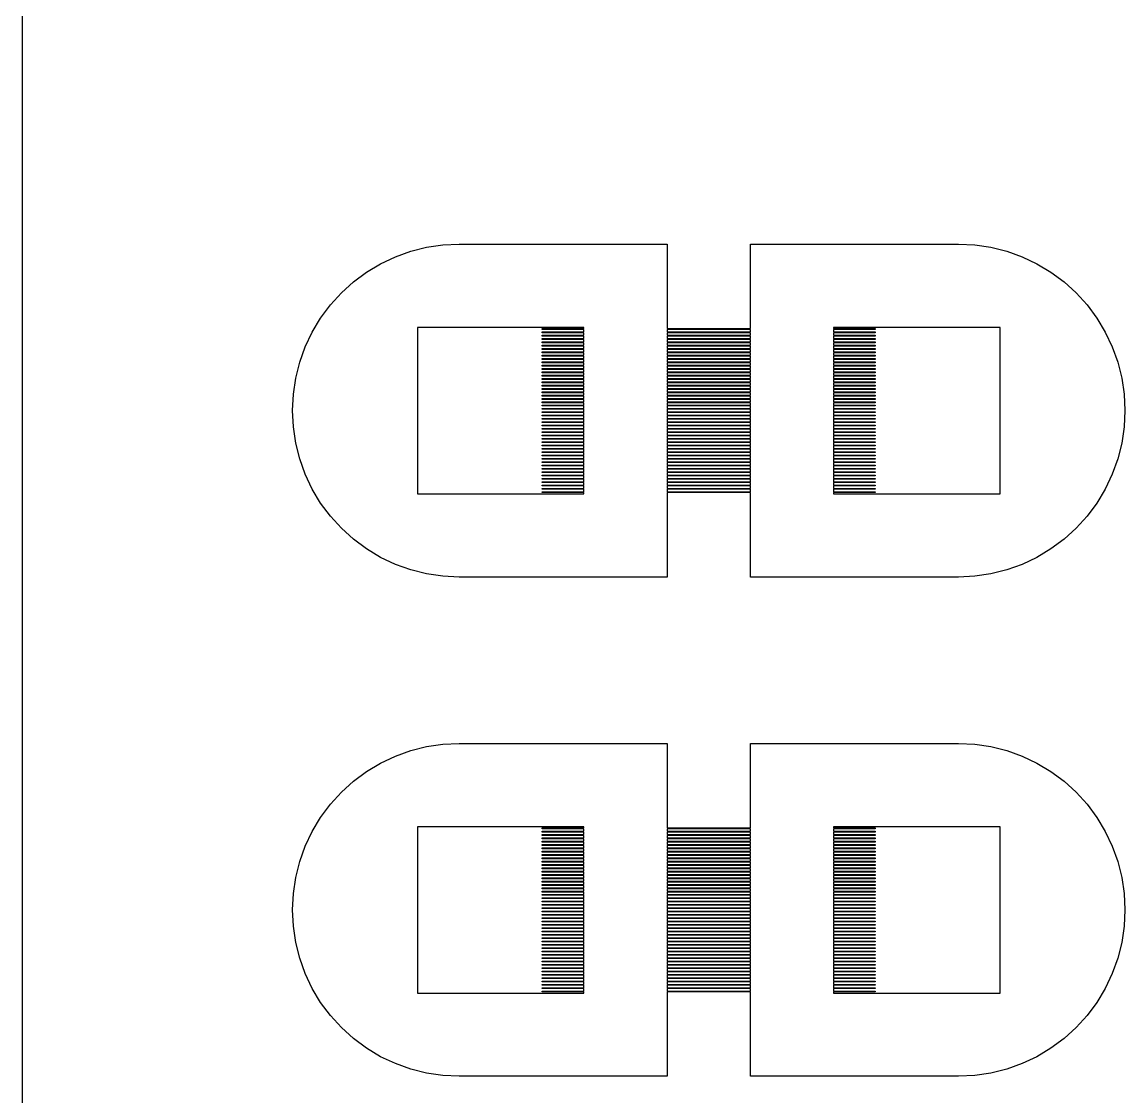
# Model space of a CAD drawing. Extents: x -16 to 83, y -18 to 83.
# Drawn here: x -2.25 to 11, y 18.25 to 31.17 of the extents above; entities that cross this region are included whole.
import ezdxf

# ---------------------------------------------------------------- set-up
doc = ezdxf.new("R2010")
doc.units = 0

msp = doc.modelspace()

# ---------------------------------------------------------------- linework, layer by layer
for p, q in [((-2.25, 66.75), (-2.25, -2.25)), ((2.60983, 28.4616), (2.80397, 28.4904)), ((2.80397, 28.4904), (3, 28.5)), ((3, 28.5), (5.5, 28.5)), ((5.5, 28.5), (5.5, 27.485)), ((6.5, 27.485), (6.5, 28.5)), ((6.5, 28.5), (9, 28.5)), ((9, 28.5), (9.19603, 28.4904)), ((9.19603, 28.4904), (9.39017, 28.4616)), ((2.23463, 28.3477), (2.41943, 28.4139)), ((2.41943, 28.4139), (2.60983, 28.4616)), ((9.39017, 28.4616), (9.58057, 28.4139)), ((9.58057, 28.4139), (9.76537, 28.3477)), ((1.88887, 28.1629), (2.05722, 28.2638)), ((2.05722, 28.2638), (2.23463, 28.3477)), ((9.76537, 28.3477), (9.94278, 28.2638)), ((9.94278, 28.2638), (10.1111, 28.1629)), ((1.73122, 28.046), (1.88887, 28.1629)), ((10.1111, 28.1629), (10.2688, 28.046)), ((1.5858, 27.9142), (1.73122, 28.046)), ((10.2688, 28.046), (10.4142, 27.9142)), ((1.45398, 27.7688), (1.5858, 27.9142)), ((10.4142, 27.9142), (10.546, 27.7688)), ((1.33707, 27.6111), (1.45398, 27.7688)), ((10.546, 27.7688), (10.6629, 27.6111)), ((1.23616, 27.4428), (1.33707, 27.6111)), ((10.6629, 27.6111), (10.7638, 27.4428)), ((1.15225, 27.2654), (1.23616, 27.4428)), ((4.5, 27.5), (2.5, 27.5)), ((2.5, 27.5), (2.5, 25.5)), ((4, 27.475), (4, 27.485)), ((4, 27.485), (4.5, 27.485)), ((4.5, 27.475), (4, 27.475)), ((4, 27.435), (4, 27.445)), ((4, 27.445), (4.5, 27.445)), ((4.5, 27.435), (4, 27.435)), ((4.5, 27.485), (4.5, 27.5)), ((4.5, 27.445), (4.5, 27.475)), ((4.5, 27.405), (4.5, 27.435)), ((5.5, 27.485), (6.5, 27.485)), ((6.5, 27.475), (5.5, 27.475)), ((5.5, 27.475), (5.5, 27.445)), ((5.5, 27.445), (6.5, 27.445)), ((6.5, 27.435), (5.5, 27.435)), ((5.5, 27.435), (5.5, 27.405)), ((6.5, 27.445), (6.5, 27.475)), ((6.5, 27.405), (6.5, 27.435)), ((9.5, 27.5), (7.5, 27.5)), ((7.5, 27.5), (7.5, 27.485)), ((7.5, 27.485), (8, 27.485)), ((8, 27.475), (7.5, 27.475)), ((7.5, 27.475), (7.5, 27.445)), ((7.5, 27.445), (8, 27.445)), ((8, 27.435), (7.5, 27.435)), ((7.5, 27.435), (7.5, 27.405)), ((8, 27.485), (8, 27.475)), ((8, 27.445), (8, 27.435)), ((9.5, 25.5), (9.5, 27.5)), ((10.7638, 27.4428), (10.8477, 27.2654)), ((4, 27.395), (4, 27.405)), ((4, 27.405), (4.5, 27.405)), ((4.5, 27.395), (4, 27.395)), ((4, 27.355), (4, 27.365)), ((4, 27.365), (4.5, 27.365)), ((4.5, 27.355), (4, 27.355)), ((4, 27.315), (4, 27.325)), ((4, 27.325), (4.5, 27.325)), ((4.5, 27.315), (4, 27.315)), ((4.5, 27.365), (4.5, 27.395)), ((4.5, 27.325), (4.5, 27.355)), ((4.5, 27.285), (4.5, 27.315)), ((5.5, 27.405), (6.5, 27.405)), ((6.5, 27.395), (5.5, 27.395)), ((5.5, 27.395), (5.5, 27.365)), ((5.5, 27.365), (6.5, 27.365)), ((6.5, 27.355), (5.5, 27.355)), ((5.5, 27.355), (5.5, 27.325)), ((5.5, 27.325), (6.5, 27.325)), ((6.5, 27.315), (5.5, 27.315)), ((5.5, 27.315), (5.5, 27.285)), ((6.5, 27.365), (6.5, 27.395)), ((6.5, 27.325), (6.5, 27.355)), ((6.5, 27.285), (6.5, 27.315)), ((7.5, 27.405), (8, 27.405)), ((8, 27.395), (7.5, 27.395)), ((7.5, 27.395), (7.5, 27.365)), ((7.5, 27.365), (8, 27.365)), ((8, 27.355), (7.5, 27.355)), ((7.5, 27.355), (7.5, 27.325)), ((7.5, 27.325), (8, 27.325)), ((8, 27.315), (7.5, 27.315)), ((7.5, 27.315), (7.5, 27.285)), ((8, 27.405), (8, 27.395)), ((8, 27.365), (8, 27.355)), ((8, 27.325), (8, 27.315)), ((1.08612, 27.0806), (1.15225, 27.2654)), ((4, 27.275), (4, 27.285)), ((4, 27.285), (4.5, 27.285)), ((4.5, 27.275), (4, 27.275)), ((4, 27.235), (4, 27.245)), ((4, 27.245), (4.5, 27.245)), ((4.5, 27.235), (4, 27.235)), ((4, 27.195), (4, 27.205)), ((4, 27.205), (4.5, 27.205)), ((4.5, 27.195), (4, 27.195)), ((4, 27.155), (4, 27.165)), ((4, 27.165), (4.5, 27.165)), ((4.5, 27.245), (4.5, 27.275)), ((4.5, 27.205), (4.5, 27.235)), ((4.5, 27.165), (4.5, 27.195)), ((5.5, 27.285), (6.5, 27.285)), ((6.5, 27.275), (5.5, 27.275)), ((5.5, 27.275), (5.5, 27.245)), ((5.5, 27.245), (6.5, 27.245)), ((6.5, 27.235), (5.5, 27.235)), ((5.5, 27.235), (5.5, 27.205)), ((5.5, 27.205), (6.5, 27.205)), ((6.5, 27.195), (5.5, 27.195)), ((5.5, 27.195), (5.5, 27.165)), ((5.5, 27.165), (6.5, 27.165)), ((6.5, 27.245), (6.5, 27.275)), ((6.5, 27.205), (6.5, 27.235)), ((6.5, 27.165), (6.5, 27.195)), ((7.5, 27.285), (8, 27.285)), ((8, 27.275), (7.5, 27.275)), ((7.5, 27.275), (7.5, 27.245)), ((7.5, 27.245), (8, 27.245)), ((8, 27.235), (7.5, 27.235)), ((7.5, 27.235), (7.5, 27.205)), ((7.5, 27.205), (8, 27.205)), ((8, 27.195), (7.5, 27.195)), ((7.5, 27.195), (7.5, 27.165)), ((7.5, 27.165), (8, 27.165)), ((8, 27.285), (8, 27.275)), ((8, 27.245), (8, 27.235)), ((8, 27.205), (8, 27.195)), ((8, 27.165), (8, 27.155)), ((10.8477, 27.2654), (10.9139, 27.0806)), ((1.03844, 26.8902), (1.08612, 27.0806)), ((4.5, 27.155), (4, 27.155)), ((4, 27.115), (4, 27.125)), ((4, 27.125), (4.5, 27.125)), ((4.5, 27.115), (4, 27.115)), ((4, 27.075), (4, 27.085)), ((4, 27.085), (4.5, 27.085)), ((4.5, 27.075), (4, 27.075)), ((4, 27.035), (4, 27.045)), ((4, 27.045), (4.5, 27.045)), ((4.5, 27.035), (4, 27.035)), ((4.5, 27.125), (4.5, 27.155)), ((4.5, 27.085), (4.5, 27.115)), ((4.5, 27.045), (4.5, 27.075)), ((4.5, 27.005), (4.5, 27.035)), ((6.5, 27.155), (5.5, 27.155)), ((5.5, 27.155), (5.5, 27.125)), ((5.5, 27.125), (6.5, 27.125)), ((6.5, 27.115), (5.5, 27.115)), ((5.5, 27.115), (5.5, 27.085)), ((5.5, 27.085), (6.5, 27.085)), ((6.5, 27.075), (5.5, 27.075)), ((5.5, 27.075), (5.5, 27.045)), ((5.5, 27.045), (6.5, 27.045)), ((6.5, 27.035), (5.5, 27.035)), ((5.5, 27.035), (5.5, 27.005)), ((6.5, 27.125), (6.5, 27.155)), ((6.5, 27.085), (6.5, 27.115)), ((6.5, 27.045), (6.5, 27.075)), ((6.5, 27.005), (6.5, 27.035)), ((8, 27.155), (7.5, 27.155)), ((7.5, 27.155), (7.5, 27.125)), ((7.5, 27.125), (8, 27.125)), ((8, 27.115), (7.5, 27.115)), ((7.5, 27.115), (7.5, 27.085)), ((7.5, 27.085), (8, 27.085)), ((8, 27.075), (7.5, 27.075)), ((7.5, 27.075), (7.5, 27.045)), ((7.5, 27.045), (8, 27.045)), ((8, 27.035), (7.5, 27.035)), ((7.5, 27.035), (7.5, 27.005)), ((8, 27.125), (8, 27.115)), ((8, 27.085), (8, 27.075)), ((8, 27.045), (8, 27.035)), ((10.9139, 27.0806), (10.9616, 26.8902)), ((4, 26.995), (4, 27.005)), ((4, 27.005), (4.5, 27.005)), ((4.5, 26.995), (4, 26.995)), ((4, 26.955), (4, 26.965)), ((4, 26.965), (4.5, 26.965)), ((4.5, 26.955), (4, 26.955)), ((4, 26.915), (4, 26.925)), ((4, 26.925), (4.5, 26.925)), ((4.5, 26.915), (4, 26.915)), ((4.5, 26.965), (4.5, 26.995)), ((4.5, 26.925), (4.5, 26.955)), ((4.5, 26.885), (4.5, 26.915)), ((5.5, 27.005), (6.5, 27.005)), ((6.5, 26.995), (5.5, 26.995)), ((5.5, 26.995), (5.5, 26.965)), ((5.5, 26.965), (6.5, 26.965)), ((6.5, 26.955), (5.5, 26.955)), ((5.5, 26.955), (5.5, 26.925)), ((5.5, 26.925), (6.5, 26.925)), ((6.5, 26.915), (5.5, 26.915)), ((5.5, 26.915), (5.5, 26.885)), ((6.5, 26.965), (6.5, 26.995)), ((6.5, 26.925), (6.5, 26.955)), ((6.5, 26.885), (6.5, 26.915)), ((7.5, 27.005), (8, 27.005)), ((8, 26.995), (7.5, 26.995)), ((7.5, 26.995), (7.5, 26.965)), ((7.5, 26.965), (8, 26.965)), ((8, 26.955), (7.5, 26.955)), ((7.5, 26.955), (7.5, 26.925)), ((7.5, 26.925), (8, 26.925)), ((8, 26.915), (7.5, 26.915)), ((7.5, 26.915), (7.5, 26.885)), ((8, 27.005), (8, 26.995)), ((8, 26.965), (8, 26.955)), ((8, 26.925), (8, 26.915)), ((1.00964, 26.696), (1.03844, 26.8902)), ((4, 26.875), (4, 26.885)), ((4, 26.885), (4.5, 26.885)), ((4.5, 26.875), (4, 26.875)), ((4, 26.835), (4, 26.845)), ((4, 26.845), (4.5, 26.845)), ((4.5, 26.835), (4, 26.835)), ((4, 26.795), (4, 26.805)), ((4, 26.805), (4.5, 26.805)), ((4.5, 26.795), (4, 26.795)), ((4, 26.755), (4, 26.765)), ((4, 26.765), (4.5, 26.765)), ((4.5, 26.845), (4.5, 26.875)), ((4.5, 26.805), (4.5, 26.835)), ((4.5, 26.765), (4.5, 26.795)), ((5.5, 26.885), (6.5, 26.885)), ((6.5, 26.875), (5.5, 26.875)), ((5.5, 26.875), (5.5, 26.845)), ((5.5, 26.845), (6.5, 26.845)), ((6.5, 26.835), (5.5, 26.835)), ((5.5, 26.835), (5.5, 26.805)), ((5.5, 26.805), (6.5, 26.805)), ((6.5, 26.795), (5.5, 26.795)), ((5.5, 26.795), (5.5, 26.765)), ((5.5, 26.765), (6.5, 26.765)), ((6.5, 26.845), (6.5, 26.875)), ((6.5, 26.805), (6.5, 26.835)), ((6.5, 26.765), (6.5, 26.795)), ((7.5, 26.885), (8, 26.885)), ((8, 26.875), (7.5, 26.875)), ((7.5, 26.875), (7.5, 26.845)), ((7.5, 26.845), (8, 26.845)), ((8, 26.835), (7.5, 26.835)), ((7.5, 26.835), (7.5, 26.805)), ((7.5, 26.805), (8, 26.805)), ((8, 26.795), (7.5, 26.795)), ((7.5, 26.795), (7.5, 26.765)), ((7.5, 26.765), (8, 26.765)), ((8, 26.885), (8, 26.875)), ((8, 26.845), (8, 26.835)), ((8, 26.805), (8, 26.795)), ((8, 26.765), (8, 26.755)), ((10.9616, 26.8902), (10.9904, 26.696)), ((1, 26.5), (1.00964, 26.696)), ((4.5, 26.755), (4, 26.755)), ((4, 26.715), (4, 26.725)), ((4, 26.725), (4.5, 26.725)), ((4.5, 26.715), (4, 26.715)), ((4, 26.675), (4, 26.685)), ((4, 26.685), (4.5, 26.685)), ((4.5, 26.675), (4, 26.675)), ((4, 26.635), (4, 26.645)), ((4, 26.645), (4.5, 26.645)), ((4.5, 26.635), (4, 26.635)), ((4.5, 26.725), (4.5, 26.755)), ((4.5, 26.685), (4.5, 26.715)), ((4.5, 26.645), (4.5, 26.675)), ((4.5, 26.605), (4.5, 26.635)), ((6.5, 26.755), (5.5, 26.755)), ((5.5, 26.755), (5.5, 26.725)), ((5.5, 26.725), (6.5, 26.725)), ((6.5, 26.715), (5.5, 26.715)), ((5.5, 26.715), (5.5, 26.685)), ((5.5, 26.685), (6.5, 26.685)), ((6.5, 26.675), (5.5, 26.675)), ((5.5, 26.675), (5.5, 26.645)), ((5.5, 26.645), (6.5, 26.645)), ((6.5, 26.635), (5.5, 26.635)), ((5.5, 26.635), (5.5, 26.605)), ((6.5, 26.725), (6.5, 26.755)), ((6.5, 26.685), (6.5, 26.715)), ((6.5, 26.645), (6.5, 26.675)), ((6.5, 26.605), (6.5, 26.635)), ((8, 26.755), (7.5, 26.755)), ((7.5, 26.755), (7.5, 26.725)), ((7.5, 26.725), (8, 26.725)), ((8, 26.715), (7.5, 26.715)), ((7.5, 26.715), (7.5, 26.685)), ((7.5, 26.685), (8, 26.685)), ((8, 26.675), (7.5, 26.675)), ((7.5, 26.675), (7.5, 26.645)), ((7.5, 26.645), (8, 26.645)), ((8, 26.635), (7.5, 26.635)), ((7.5, 26.635), (7.5, 26.605)), ((8, 26.725), (8, 26.715)), ((8, 26.685), (8, 26.675)), ((8, 26.645), (8, 26.635)), ((10.9904, 26.696), (11, 26.5)), ((1.00964, 26.304), (1, 26.5)), ((4, 26.595), (4, 26.605)), ((4, 26.605), (4.5, 26.605)), ((4.5, 26.595), (4, 26.595)), ((4, 26.555), (4, 26.565)), ((4, 26.565), (4.5, 26.565)), ((4.5, 26.555), (4, 26.555)), ((4, 26.515), (4, 26.525)), ((4, 26.525), (4.5, 26.525)), ((4.5, 26.515), (4, 26.515)), ((4.5, 26.565), (4.5, 26.595)), ((4.5, 26.525), (4.5, 26.555)), ((4.5, 26.485), (4.5, 26.515)), ((5.5, 26.605), (6.5, 26.605)), ((6.5, 26.595), (5.5, 26.595)), ((5.5, 26.595), (5.5, 26.565)), ((5.5, 26.565), (6.5, 26.565)), ((6.5, 26.555), (5.5, 26.555)), ((5.5, 26.555), (5.5, 26.525)), ((5.5, 26.525), (6.5, 26.525)), ((6.5, 26.515), (5.5, 26.515)), ((5.5, 26.515), (5.5, 26.485)), ((6.5, 26.565), (6.5, 26.595)), ((6.5, 26.525), (6.5, 26.555)), ((6.5, 26.485), (6.5, 26.515)), ((7.5, 26.605), (8, 26.605)), ((8, 26.595), (7.5, 26.595)), ((7.5, 26.595), (7.5, 26.565)), ((7.5, 26.565), (8, 26.565)), ((8, 26.555), (7.5, 26.555)), ((7.5, 26.555), (7.5, 26.525)), ((7.5, 26.525), (8, 26.525)), ((8, 26.515), (7.5, 26.515)), ((7.5, 26.515), (7.5, 26.485)), ((8, 26.605), (8, 26.595)), ((8, 26.565), (8, 26.555)), ((8, 26.525), (8, 26.515)), ((11, 26.5), (10.9904, 26.304)), ((4, 26.475), (4, 26.485)), ((4, 26.485), (4.5, 26.485)), ((4.5, 26.475), (4, 26.475)), ((4, 26.435), (4, 26.445)), ((4, 26.445), (4.5, 26.445)), ((4.5, 26.435), (4, 26.435)), ((4, 26.395), (4, 26.405)), ((4, 26.405), (4.5, 26.405)), ((4.5, 26.395), (4, 26.395)), ((4.5, 26.445), (4.5, 26.475)), ((4.5, 26.405), (4.5, 26.435)), ((4.5, 26.365), (4.5, 26.395)), ((5.5, 26.485), (6.5, 26.485)), ((6.5, 26.475), (5.5, 26.475)), ((5.5, 26.475), (5.5, 26.445)), ((5.5, 26.445), (6.5, 26.445)), ((6.5, 26.435), (5.5, 26.435)), ((5.5, 26.435), (5.5, 26.405)), ((5.5, 26.405), (6.5, 26.405)), ((6.5, 26.395), (5.5, 26.395)), ((5.5, 26.395), (5.5, 26.365)), ((6.5, 26.445), (6.5, 26.475)), ((6.5, 26.405), (6.5, 26.435)), ((6.5, 26.365), (6.5, 26.395)), ((7.5, 26.485), (8, 26.485)), ((8, 26.475), (7.5, 26.475)), ((7.5, 26.475), (7.5, 26.445)), ((7.5, 26.445), (8, 26.445)), ((8, 26.435), (7.5, 26.435)), ((7.5, 26.435), (7.5, 26.405)), ((7.5, 26.405), (8, 26.405)), ((8, 26.395), (7.5, 26.395)), ((7.5, 26.395), (7.5, 26.365)), ((8, 26.485), (8, 26.475)), ((8, 26.445), (8, 26.435)), ((8, 26.405), (8, 26.395)), ((1.03844, 26.1098), (1.00964, 26.304)), ((4, 26.355), (4, 26.365)), ((4, 26.365), (4.5, 26.365)), ((4.5, 26.355), (4, 26.355)), ((4, 26.315), (4, 26.325)), ((4, 26.325), (4.5, 26.325)), ((4.5, 26.315), (4, 26.315)), ((4, 26.275), (4, 26.285)), ((4, 26.285), (4.5, 26.285)), ((4.5, 26.275), (4, 26.275)), ((4, 26.235), (4, 26.245)), ((4, 26.245), (4.5, 26.245)), ((4.5, 26.325), (4.5, 26.355)), ((4.5, 26.285), (4.5, 26.315)), ((4.5, 26.245), (4.5, 26.275)), ((5.5, 26.365), (6.5, 26.365)), ((6.5, 26.355), (5.5, 26.355)), ((5.5, 26.355), (5.5, 26.325)), ((5.5, 26.325), (6.5, 26.325)), ((6.5, 26.315), (5.5, 26.315)), ((5.5, 26.315), (5.5, 26.285)), ((5.5, 26.285), (6.5, 26.285)), ((6.5, 26.275), (5.5, 26.275)), ((5.5, 26.275), (5.5, 26.245)), ((5.5, 26.245), (6.5, 26.245)), ((6.5, 26.325), (6.5, 26.355)), ((6.5, 26.285), (6.5, 26.315)), ((6.5, 26.245), (6.5, 26.275)), ((7.5, 26.365), (8, 26.365)), ((8, 26.355), (7.5, 26.355)), ((7.5, 26.355), (7.5, 26.325)), ((7.5, 26.325), (8, 26.325)), ((8, 26.315), (7.5, 26.315)), ((7.5, 26.315), (7.5, 26.285)), ((7.5, 26.285), (8, 26.285)), ((8, 26.275), (7.5, 26.275)), ((7.5, 26.275), (7.5, 26.245)), ((7.5, 26.245), (8, 26.245)), ((8, 26.365), (8, 26.355)), ((8, 26.325), (8, 26.315)), ((8, 26.285), (8, 26.275)), ((8, 26.245), (8, 26.235)), ((10.9904, 26.304), (10.9616, 26.1098)), ((1.08612, 25.9194), (1.03844, 26.1098)), ((4.5, 26.235), (4, 26.235)), ((4, 26.195), (4, 26.205)), ((4, 26.205), (4.5, 26.205)), ((4.5, 26.195), (4, 26.195)), ((4, 26.155), (4, 26.165)), ((4, 26.165), (4.5, 26.165)), ((4.5, 26.155), (4, 26.155)), ((4, 26.115), (4, 26.125)), ((4, 26.125), (4.5, 26.125)), ((4.5, 26.115), (4, 26.115)), ((4.5, 26.205), (4.5, 26.235)), ((4.5, 26.165), (4.5, 26.195)), ((4.5, 26.125), (4.5, 26.155)), ((4.5, 26.085), (4.5, 26.115)), ((6.5, 26.235), (5.5, 26.235)), ((5.5, 26.235), (5.5, 26.205)), ((5.5, 26.205), (6.5, 26.205)), ((6.5, 26.195), (5.5, 26.195)), ((5.5, 26.195), (5.5, 26.165)), ((5.5, 26.165), (6.5, 26.165)), ((6.5, 26.155), (5.5, 26.155)), ((5.5, 26.155), (5.5, 26.125)), ((5.5, 26.125), (6.5, 26.125)), ((6.5, 26.115), (5.5, 26.115)), ((5.5, 26.115), (5.5, 26.085)), ((6.5, 26.205), (6.5, 26.235)), ((6.5, 26.165), (6.5, 26.195)), ((6.5, 26.125), (6.5, 26.155)), ((6.5, 26.085), (6.5, 26.115)), ((8, 26.235), (7.5, 26.235)), ((7.5, 26.235), (7.5, 26.205)), ((7.5, 26.205), (8, 26.205)), ((8, 26.195), (7.5, 26.195)), ((7.5, 26.195), (7.5, 26.165)), ((7.5, 26.165), (8, 26.165)), ((8, 26.155), (7.5, 26.155)), ((7.5, 26.155), (7.5, 26.125)), ((7.5, 26.125), (8, 26.125)), ((8, 26.115), (7.5, 26.115)), ((7.5, 26.115), (7.5, 26.085)), ((8, 26.205), (8, 26.195)), ((8, 26.165), (8, 26.155)), ((8, 26.125), (8, 26.115)), ((10.9616, 26.1098), (10.9139, 25.9194)), ((4, 26.075), (4, 26.085)), ((4, 26.085), (4.5, 26.085)), ((4.5, 26.075), (4, 26.075)), ((4, 26.035), (4, 26.045)), ((4, 26.045), (4.5, 26.045)), ((4.5, 26.035), (4, 26.035)), ((4, 25.995), (4, 26.005)), ((4, 26.005), (4.5, 26.005)), ((4.5, 25.995), (4, 25.995)), ((4.5, 26.045), (4.5, 26.075)), ((4.5, 26.005), (4.5, 26.035)), ((4.5, 25.965), (4.5, 25.995)), ((5.5, 26.085), (6.5, 26.085)), ((6.5, 26.075), (5.5, 26.075)), ((5.5, 26.075), (5.5, 26.045)), ((5.5, 26.045), (6.5, 26.045)), ((6.5, 26.035), (5.5, 26.035)), ((5.5, 26.035), (5.5, 26.005)), ((5.5, 26.005), (6.5, 26.005)), ((6.5, 25.995), (5.5, 25.995)), ((5.5, 25.995), (5.5, 25.965)), ((6.5, 26.045), (6.5, 26.075)), ((6.5, 26.005), (6.5, 26.035)), ((6.5, 25.965), (6.5, 25.995)), ((7.5, 26.085), (8, 26.085)), ((8, 26.075), (7.5, 26.075)), ((7.5, 26.075), (7.5, 26.045)), ((7.5, 26.045), (8, 26.045)), ((8, 26.035), (7.5, 26.035)), ((7.5, 26.035), (7.5, 26.005)), ((7.5, 26.005), (8, 26.005)), ((8, 25.995), (7.5, 25.995)), ((7.5, 25.995), (7.5, 25.965)), ((8, 26.085), (8, 26.075)), ((8, 26.045), (8, 26.035)), ((8, 26.005), (8, 25.995)), ((1.15225, 25.7346), (1.08612, 25.9194)), ((4, 25.955), (4, 25.965)), ((4, 25.965), (4.5, 25.965)), ((4.5, 25.955), (4, 25.955)), ((4, 25.915), (4, 25.925)), ((4, 25.925), (4.5, 25.925)), ((4.5, 25.915), (4, 25.915)), ((4, 25.875), (4, 25.885)), ((4, 25.885), (4.5, 25.885)), ((4.5, 25.875), (4, 25.875)), ((4, 25.835), (4, 25.845)), ((4, 25.845), (4.5, 25.845)), ((4.5, 25.925), (4.5, 25.955)), ((4.5, 25.885), (4.5, 25.915)), ((4.5, 25.845), (4.5, 25.875)), ((5.5, 25.965), (6.5, 25.965)), ((6.5, 25.955), (5.5, 25.955)), ((5.5, 25.955), (5.5, 25.925)), ((5.5, 25.925), (6.5, 25.925)), ((6.5, 25.915), (5.5, 25.915)), ((5.5, 25.915), (5.5, 25.885)), ((5.5, 25.885), (6.5, 25.885)), ((6.5, 25.875), (5.5, 25.875)), ((5.5, 25.875), (5.5, 25.845)), ((5.5, 25.845), (6.5, 25.845)), ((6.5, 25.925), (6.5, 25.955)), ((6.5, 25.885), (6.5, 25.915)), ((6.5, 25.845), (6.5, 25.875)), ((7.5, 25.965), (8, 25.965)), ((8, 25.955), (7.5, 25.955)), ((7.5, 25.955), (7.5, 25.925)), ((7.5, 25.925), (8, 25.925)), ((8, 25.915), (7.5, 25.915)), ((7.5, 25.915), (7.5, 25.885)), ((7.5, 25.885), (8, 25.885)), ((8, 25.875), (7.5, 25.875)), ((7.5, 25.875), (7.5, 25.845)), ((7.5, 25.845), (8, 25.845)), ((8, 25.965), (8, 25.955)), ((8, 25.925), (8, 25.915)), ((8, 25.885), (8, 25.875)), ((8, 25.845), (8, 25.835)), ((10.9139, 25.9194), (10.8477, 25.7346)), ((1.23616, 25.5572), (1.15225, 25.7346)), ((4.5, 25.835), (4, 25.835)), ((4, 25.795), (4, 25.805)), ((4, 25.805), (4.5, 25.805)), ((4.5, 25.795), (4, 25.795)), ((4, 25.755), (4, 25.765)), ((4, 25.765), (4.5, 25.765)), ((4.5, 25.755), (4, 25.755)), ((4, 25.715), (4, 25.725)), ((4, 25.725), (4.5, 25.725)), ((4.5, 25.715), (4, 25.715)), ((4.5, 25.805), (4.5, 25.835)), ((4.5, 25.765), (4.5, 25.795)), ((4.5, 25.725), (4.5, 25.755)), ((4.5, 25.685), (4.5, 25.715)), ((6.5, 25.835), (5.5, 25.835)), ((5.5, 25.835), (5.5, 25.805)), ((5.5, 25.805), (6.5, 25.805)), ((6.5, 25.795), (5.5, 25.795)), ((5.5, 25.795), (5.5, 25.765)), ((5.5, 25.765), (6.5, 25.765)), ((6.5, 25.755), (5.5, 25.755)), ((5.5, 25.755), (5.5, 25.725)), ((5.5, 25.725), (6.5, 25.725)), ((6.5, 25.715), (5.5, 25.715)), ((5.5, 25.715), (5.5, 25.685)), ((6.5, 25.805), (6.5, 25.835)), ((6.5, 25.765), (6.5, 25.795)), ((6.5, 25.725), (6.5, 25.755)), ((6.5, 25.685), (6.5, 25.715)), ((8, 25.835), (7.5, 25.835)), ((7.5, 25.835), (7.5, 25.805)), ((7.5, 25.805), (8, 25.805)), ((8, 25.795), (7.5, 25.795)), ((7.5, 25.795), (7.5, 25.765)), ((7.5, 25.765), (8, 25.765)), ((8, 25.755), (7.5, 25.755)), ((7.5, 25.755), (7.5, 25.725)), ((7.5, 25.725), (8, 25.725)), ((8, 25.715), (7.5, 25.715)), ((7.5, 25.715), (7.5, 25.685)), ((8, 25.805), (8, 25.795)), ((8, 25.765), (8, 25.755)), ((8, 25.725), (8, 25.715)), ((10.8477, 25.7346), (10.7638, 25.5572)), ((4, 25.675), (4, 25.685)), ((4, 25.685), (4.5, 25.685)), ((4.5, 25.675), (4, 25.675)), ((4, 25.635), (4, 25.645)), ((4, 25.645), (4.5, 25.645)), ((4.5, 25.635), (4, 25.635)), ((4, 25.595), (4, 25.605)), ((4, 25.605), (4.5, 25.605)), ((4.5, 25.595), (4, 25.595)), ((4.5, 25.645), (4.5, 25.675)), ((4.5, 25.605), (4.5, 25.635)), ((4.5, 25.565), (4.5, 25.595)), ((5.5, 25.685), (6.5, 25.685)), ((6.5, 25.675), (5.5, 25.675)), ((5.5, 25.675), (5.5, 25.645)), ((5.5, 25.645), (6.5, 25.645)), ((6.5, 25.635), (5.5, 25.635)), ((5.5, 25.635), (5.5, 25.605)), ((5.5, 25.605), (6.5, 25.605)), ((6.5, 25.595), (5.5, 25.595)), ((5.5, 25.595), (5.5, 25.565)), ((6.5, 25.645), (6.5, 25.675)), ((6.5, 25.605), (6.5, 25.635)), ((6.5, 25.565), (6.5, 25.595)), ((7.5, 25.685), (8, 25.685)), ((8, 25.675), (7.5, 25.675)), ((7.5, 25.675), (7.5, 25.645)), ((7.5, 25.645), (8, 25.645)), ((8, 25.635), (7.5, 25.635)), ((7.5, 25.635), (7.5, 25.605)), ((7.5, 25.605), (8, 25.605)), ((8, 25.595), (7.5, 25.595)), ((7.5, 25.595), (7.5, 25.565)), ((8, 25.685), (8, 25.675)), ((8, 25.645), (8, 25.635)), ((8, 25.605), (8, 25.595)), ((1.33707, 25.3889), (1.23616, 25.5572)), ((2.5, 25.5), (4.5, 25.5)), ((4, 25.555), (4, 25.565)), ((4, 25.565), (4.5, 25.565)), ((4.5, 25.555), (4, 25.555)), ((4, 25.515), (4, 25.525)), ((4, 25.525), (4.5, 25.525)), ((4.5, 25.515), (4, 25.515)), ((4.5, 25.525), (4.5, 25.555)), ((4.5, 25.5), (4.5, 25.515)), ((5.5, 25.565), (6.5, 25.565)), ((6.5, 25.555), (5.5, 25.555)), ((5.5, 25.555), (5.5, 25.525)), ((5.5, 25.525), (6.5, 25.525)), ((6.5, 25.515), (5.5, 25.515)), ((5.5, 25.515), (5.5, 24.5)), ((6.5, 25.525), (6.5, 25.555)), ((6.5, 24.5), (6.5, 25.515)), ((7.5, 25.565), (8, 25.565)), ((8, 25.555), (7.5, 25.555)), ((7.5, 25.555), (7.5, 25.525)), ((7.5, 25.525), (8, 25.525)), ((8, 25.515), (7.5, 25.515)), ((7.5, 25.515), (7.5, 25.5)), ((7.5, 25.5), (9.5, 25.5)), ((8, 25.565), (8, 25.555)), ((8, 25.525), (8, 25.515)), ((10.7638, 25.5572), (10.6629, 25.3889)), ((1.45398, 25.2312), (1.33707, 25.3889)), ((10.6629, 25.3889), (10.546, 25.2312)), ((1.5858, 25.0858), (1.45398, 25.2312)), ((10.546, 25.2312), (10.4142, 25.0858)), ((1.73122, 24.954), (1.5858, 25.0858)), ((10.4142, 25.0858), (10.2688, 24.954)), ((1.88887, 24.8371), (1.73122, 24.954)), ((10.2688, 24.954), (10.1111, 24.8371)), ((2.05722, 24.7362), (1.88887, 24.8371)), ((10.1111, 24.8371), (9.94278, 24.7362)), ((2.23463, 24.6523), (2.05722, 24.7362)), ((2.41943, 24.5861), (2.23463, 24.6523)), ((9.76537, 24.6523), (9.58057, 24.5861)), ((9.94278, 24.7362), (9.76537, 24.6523)), ((2.60983, 24.5384), (2.41943, 24.5861)), ((2.80397, 24.5096), (2.60983, 24.5384)), ((9.39017, 24.5384), (9.19603, 24.5096)), ((9.58057, 24.5861), (9.39017, 24.5384)), ((3, 24.5), (2.80397, 24.5096)), ((5.5, 24.5), (3, 24.5)), ((9, 24.5), (6.5, 24.5)), ((9.19603, 24.5096), (9, 24.5)), ((2.23463, 22.3477), (2.41943, 22.4139)), ((2.41943, 22.4139), (2.60983, 22.4616)), ((2.60983, 22.4616), (2.80397, 22.4904)), ((2.80397, 22.4904), (3, 22.5)), ((3, 22.5), (5.5, 22.5)), ((5.5, 22.5), (5.5, 21.485)), ((6.5, 21.485), (6.5, 22.5)), ((6.5, 22.5), (9, 22.5)), ((9, 22.5), (9.19603, 22.4904)), ((9.19603, 22.4904), (9.39017, 22.4616)), ((9.39017, 22.4616), (9.58057, 22.4139)), ((9.58057, 22.4139), (9.76537, 22.3477)), ((1.88887, 22.1629), (2.05722, 22.2638)), ((2.05722, 22.2638), (2.23463, 22.3477)), ((9.76537, 22.3477), (9.94278, 22.2638)), ((9.94278, 22.2638), (10.1111, 22.1629)), ((1.73122, 22.046), (1.88887, 22.1629)), ((10.1111, 22.1629), (10.2688, 22.046)), ((1.5858, 21.9142), (1.73122, 22.046)), ((10.2688, 22.046), (10.4142, 21.9142)), ((1.45398, 21.7688), (1.5858, 21.9142)), ((10.4142, 21.9142), (10.546, 21.7688)), ((1.33707, 21.6111), (1.45398, 21.7688)), ((10.546, 21.7688), (10.6629, 21.6111)), ((1.23616, 21.4428), (1.33707, 21.6111)), ((10.6629, 21.6111), (10.7638, 21.4428)), ((4.5, 21.5), (2.5, 21.5)), ((2.5, 21.5), (2.5, 19.5)), ((4, 21.475), (4, 21.485)), ((4, 21.485), (4.5, 21.485)), ((4.5, 21.475), (4, 21.475)), ((4.5, 21.485), (4.5, 21.5)), ((4.5, 21.445), (4.5, 21.475)), ((5.5, 21.485), (6.5, 21.485)), ((6.5, 21.475), (5.5, 21.475)), ((5.5, 21.475), (5.5, 21.445)), ((6.5, 21.445), (6.5, 21.475)), ((9.5, 21.5), (7.5, 21.5)), ((7.5, 21.5), (7.5, 21.485)), ((7.5, 21.485), (8, 21.485)), ((8, 21.475), (7.5, 21.475)), ((7.5, 21.475), (7.5, 21.445)), ((8, 21.485), (8, 21.475)), ((9.5, 19.5), (9.5, 21.5)), ((1.15225, 21.2654), (1.23616, 21.4428)), ((4, 21.435), (4, 21.445)), ((4, 21.445), (4.5, 21.445)), ((4.5, 21.435), (4, 21.435)), ((4, 21.395), (4, 21.405)), ((4, 21.405), (4.5, 21.405)), ((4.5, 21.395), (4, 21.395)), ((4, 21.355), (4, 21.365)), ((4, 21.365), (4.5, 21.365)), ((4.5, 21.355), (4, 21.355)), ((4.5, 21.405), (4.5, 21.435)), ((4.5, 21.365), (4.5, 21.395)), ((4.5, 21.325), (4.5, 21.355)), ((5.5, 21.445), (6.5, 21.445)), ((6.5, 21.435), (5.5, 21.435)), ((5.5, 21.435), (5.5, 21.405)), ((5.5, 21.405), (6.5, 21.405)), ((6.5, 21.395), (5.5, 21.395)), ((5.5, 21.395), (5.5, 21.365)), ((5.5, 21.365), (6.5, 21.365)), ((6.5, 21.355), (5.5, 21.355)), ((5.5, 21.355), (5.5, 21.325)), ((6.5, 21.405), (6.5, 21.435)), ((6.5, 21.365), (6.5, 21.395)), ((6.5, 21.325), (6.5, 21.355)), ((7.5, 21.445), (8, 21.445)), ((8, 21.435), (7.5, 21.435)), ((7.5, 21.435), (7.5, 21.405)), ((7.5, 21.405), (8, 21.405)), ((8, 21.395), (7.5, 21.395)), ((7.5, 21.395), (7.5, 21.365)), ((7.5, 21.365), (8, 21.365)), ((8, 21.355), (7.5, 21.355)), ((7.5, 21.355), (7.5, 21.325)), ((8, 21.445), (8, 21.435)), ((8, 21.405), (8, 21.395)), ((8, 21.365), (8, 21.355)), ((10.7638, 21.4428), (10.8477, 21.2654)), ((1.08612, 21.0806), (1.15225, 21.2654)), ((4, 21.315), (4, 21.325)), ((4, 21.325), (4.5, 21.325)), ((4.5, 21.315), (4, 21.315)), ((4, 21.275), (4, 21.285)), ((4, 21.285), (4.5, 21.285)), ((4.5, 21.275), (4, 21.275)), ((4, 21.235), (4, 21.245)), ((4, 21.245), (4.5, 21.245)), ((4.5, 21.235), (4, 21.235)), ((4, 21.195), (4, 21.205)), ((4, 21.205), (4.5, 21.205)), ((4.5, 21.285), (4.5, 21.315)), ((4.5, 21.245), (4.5, 21.275)), ((4.5, 21.205), (4.5, 21.235)), ((5.5, 21.325), (6.5, 21.325)), ((6.5, 21.315), (5.5, 21.315)), ((5.5, 21.315), (5.5, 21.285)), ((5.5, 21.285), (6.5, 21.285)), ((6.5, 21.275), (5.5, 21.275)), ((5.5, 21.275), (5.5, 21.245)), ((5.5, 21.245), (6.5, 21.245)), ((6.5, 21.235), (5.5, 21.235)), ((5.5, 21.235), (5.5, 21.205)), ((5.5, 21.205), (6.5, 21.205)), ((6.5, 21.285), (6.5, 21.315)), ((6.5, 21.245), (6.5, 21.275)), ((6.5, 21.205), (6.5, 21.235)), ((7.5, 21.325), (8, 21.325)), ((8, 21.315), (7.5, 21.315)), ((7.5, 21.315), (7.5, 21.285)), ((7.5, 21.285), (8, 21.285)), ((8, 21.275), (7.5, 21.275)), ((7.5, 21.275), (7.5, 21.245)), ((7.5, 21.245), (8, 21.245)), ((8, 21.235), (7.5, 21.235)), ((7.5, 21.235), (7.5, 21.205)), ((7.5, 21.205), (8, 21.205)), ((8, 21.325), (8, 21.315)), ((8, 21.285), (8, 21.275)), ((8, 21.245), (8, 21.235)), ((8, 21.205), (8, 21.195)), ((10.8477, 21.2654), (10.9139, 21.0806)), ((1.03844, 20.8902), (1.08612, 21.0806)), ((4.5, 21.195), (4, 21.195)), ((4, 21.155), (4, 21.165)), ((4, 21.165), (4.5, 21.165)), ((4.5, 21.155), (4, 21.155)), ((4, 21.115), (4, 21.125)), ((4, 21.125), (4.5, 21.125)), ((4.5, 21.115), (4, 21.115)), ((4, 21.075), (4, 21.085)), ((4, 21.085), (4.5, 21.085)), ((4.5, 21.075), (4, 21.075)), ((4.5, 21.165), (4.5, 21.195)), ((4.5, 21.125), (4.5, 21.155)), ((4.5, 21.085), (4.5, 21.115)), ((4.5, 21.045), (4.5, 21.075)), ((6.5, 21.195), (5.5, 21.195)), ((5.5, 21.195), (5.5, 21.165)), ((5.5, 21.165), (6.5, 21.165)), ((6.5, 21.155), (5.5, 21.155)), ((5.5, 21.155), (5.5, 21.125)), ((5.5, 21.125), (6.5, 21.125)), ((6.5, 21.115), (5.5, 21.115)), ((5.5, 21.115), (5.5, 21.085)), ((5.5, 21.085), (6.5, 21.085)), ((6.5, 21.075), (5.5, 21.075)), ((5.5, 21.075), (5.5, 21.045)), ((6.5, 21.165), (6.5, 21.195)), ((6.5, 21.125), (6.5, 21.155)), ((6.5, 21.085), (6.5, 21.115)), ((6.5, 21.045), (6.5, 21.075)), ((8, 21.195), (7.5, 21.195)), ((7.5, 21.195), (7.5, 21.165)), ((7.5, 21.165), (8, 21.165)), ((8, 21.155), (7.5, 21.155)), ((7.5, 21.155), (7.5, 21.125)), ((7.5, 21.125), (8, 21.125)), ((8, 21.115), (7.5, 21.115)), ((7.5, 21.115), (7.5, 21.085)), ((7.5, 21.085), (8, 21.085)), ((8, 21.075), (7.5, 21.075)), ((7.5, 21.075), (7.5, 21.045)), ((8, 21.165), (8, 21.155)), ((8, 21.125), (8, 21.115)), ((8, 21.085), (8, 21.075)), ((10.9139, 21.0806), (10.9616, 20.8902)), ((4, 21.035), (4, 21.045)), ((4, 21.045), (4.5, 21.045)), ((4.5, 21.035), (4, 21.035)), ((4, 20.995), (4, 21.005)), ((4, 21.005), (4.5, 21.005)), ((4.5, 20.995), (4, 20.995)), ((4, 20.955), (4, 20.965)), ((4, 20.965), (4.5, 20.965)), ((4.5, 20.955), (4, 20.955)), ((4.5, 21.005), (4.5, 21.035)), ((4.5, 20.965), (4.5, 20.995)), ((4.5, 20.925), (4.5, 20.955)), ((5.5, 21.045), (6.5, 21.045)), ((6.5, 21.035), (5.5, 21.035)), ((5.5, 21.035), (5.5, 21.005)), ((5.5, 21.005), (6.5, 21.005)), ((6.5, 20.995), (5.5, 20.995)), ((5.5, 20.995), (5.5, 20.965)), ((5.5, 20.965), (6.5, 20.965)), ((6.5, 20.955), (5.5, 20.955)), ((5.5, 20.955), (5.5, 20.925)), ((6.5, 21.005), (6.5, 21.035)), ((6.5, 20.965), (6.5, 20.995)), ((6.5, 20.925), (6.5, 20.955)), ((7.5, 21.045), (8, 21.045)), ((8, 21.035), (7.5, 21.035)), ((7.5, 21.035), (7.5, 21.005)), ((7.5, 21.005), (8, 21.005)), ((8, 20.995), (7.5, 20.995)), ((7.5, 20.995), (7.5, 20.965)), ((7.5, 20.965), (8, 20.965)), ((8, 20.955), (7.5, 20.955)), ((7.5, 20.955), (7.5, 20.925)), ((8, 21.045), (8, 21.035)), ((8, 21.005), (8, 20.995)), ((8, 20.965), (8, 20.955)), ((1.00964, 20.696), (1.03844, 20.8902)), ((4, 20.915), (4, 20.925)), ((4, 20.925), (4.5, 20.925)), ((4.5, 20.915), (4, 20.915)), ((4, 20.875), (4, 20.885)), ((4, 20.885), (4.5, 20.885)), ((4.5, 20.875), (4, 20.875)), ((4, 20.835), (4, 20.845)), ((4, 20.845), (4.5, 20.845)), ((4.5, 20.835), (4, 20.835)), ((4, 20.795), (4, 20.805)), ((4, 20.805), (4.5, 20.805)), ((4.5, 20.885), (4.5, 20.915)), ((4.5, 20.845), (4.5, 20.875)), ((4.5, 20.805), (4.5, 20.835)), ((5.5, 20.925), (6.5, 20.925)), ((6.5, 20.915), (5.5, 20.915)), ((5.5, 20.915), (5.5, 20.885)), ((5.5, 20.885), (6.5, 20.885)), ((6.5, 20.875), (5.5, 20.875)), ((5.5, 20.875), (5.5, 20.845)), ((5.5, 20.845), (6.5, 20.845)), ((6.5, 20.835), (5.5, 20.835)), ((5.5, 20.835), (5.5, 20.805)), ((5.5, 20.805), (6.5, 20.805)), ((6.5, 20.885), (6.5, 20.915)), ((6.5, 20.845), (6.5, 20.875)), ((6.5, 20.805), (6.5, 20.835)), ((7.5, 20.925), (8, 20.925)), ((8, 20.915), (7.5, 20.915)), ((7.5, 20.915), (7.5, 20.885)), ((7.5, 20.885), (8, 20.885)), ((8, 20.875), (7.5, 20.875)), ((7.5, 20.875), (7.5, 20.845)), ((7.5, 20.845), (8, 20.845)), ((8, 20.835), (7.5, 20.835)), ((7.5, 20.835), (7.5, 20.805)), ((7.5, 20.805), (8, 20.805)), ((8, 20.925), (8, 20.915)), ((8, 20.885), (8, 20.875)), ((8, 20.845), (8, 20.835)), ((8, 20.805), (8, 20.795)), ((10.9616, 20.8902), (10.9904, 20.696)), ((1, 20.5), (1.00964, 20.696)), ((4.5, 20.795), (4, 20.795)), ((4, 20.755), (4, 20.765)), ((4, 20.765), (4.5, 20.765)), ((4.5, 20.755), (4, 20.755)), ((4, 20.715), (4, 20.725)), ((4, 20.725), (4.5, 20.725)), ((4.5, 20.715), (4, 20.715)), ((4, 20.675), (4, 20.685)), ((4, 20.685), (4.5, 20.685)), ((4.5, 20.675), (4, 20.675)), ((4.5, 20.765), (4.5, 20.795)), ((4.5, 20.725), (4.5, 20.755)), ((4.5, 20.685), (4.5, 20.715)), ((4.5, 20.645), (4.5, 20.675)), ((6.5, 20.795), (5.5, 20.795)), ((5.5, 20.795), (5.5, 20.765)), ((5.5, 20.765), (6.5, 20.765)), ((6.5, 20.755), (5.5, 20.755)), ((5.5, 20.755), (5.5, 20.725)), ((5.5, 20.725), (6.5, 20.725)), ((6.5, 20.715), (5.5, 20.715)), ((5.5, 20.715), (5.5, 20.685)), ((5.5, 20.685), (6.5, 20.685)), ((6.5, 20.675), (5.5, 20.675)), ((5.5, 20.675), (5.5, 20.645)), ((6.5, 20.765), (6.5, 20.795)), ((6.5, 20.725), (6.5, 20.755)), ((6.5, 20.685), (6.5, 20.715)), ((6.5, 20.645), (6.5, 20.675)), ((8, 20.795), (7.5, 20.795)), ((7.5, 20.795), (7.5, 20.765)), ((7.5, 20.765), (8, 20.765)), ((8, 20.755), (7.5, 20.755)), ((7.5, 20.755), (7.5, 20.725)), ((7.5, 20.725), (8, 20.725)), ((8, 20.715), (7.5, 20.715)), ((7.5, 20.715), (7.5, 20.685)), ((7.5, 20.685), (8, 20.685)), ((8, 20.675), (7.5, 20.675)), ((7.5, 20.675), (7.5, 20.645)), ((8, 20.765), (8, 20.755)), ((8, 20.725), (8, 20.715)), ((8, 20.685), (8, 20.675)), ((10.9904, 20.696), (11, 20.5)), ((4, 20.635), (4, 20.645)), ((4, 20.645), (4.5, 20.645)), ((4.5, 20.635), (4, 20.635)), ((4, 20.595), (4, 20.605)), ((4, 20.605), (4.5, 20.605)), ((4.5, 20.595), (4, 20.595)), ((4, 20.555), (4, 20.565)), ((4, 20.565), (4.5, 20.565)), ((4.5, 20.555), (4, 20.555)), ((4.5, 20.605), (4.5, 20.635)), ((4.5, 20.565), (4.5, 20.595)), ((4.5, 20.525), (4.5, 20.555)), ((5.5, 20.645), (6.5, 20.645)), ((6.5, 20.635), (5.5, 20.635)), ((5.5, 20.635), (5.5, 20.605)), ((5.5, 20.605), (6.5, 20.605)), ((6.5, 20.595), (5.5, 20.595)), ((5.5, 20.595), (5.5, 20.565)), ((5.5, 20.565), (6.5, 20.565)), ((6.5, 20.555), (5.5, 20.555)), ((5.5, 20.555), (5.5, 20.525)), ((6.5, 20.605), (6.5, 20.635)), ((6.5, 20.565), (6.5, 20.595)), ((6.5, 20.525), (6.5, 20.555)), ((7.5, 20.645), (8, 20.645)), ((8, 20.635), (7.5, 20.635)), ((7.5, 20.635), (7.5, 20.605)), ((7.5, 20.605), (8, 20.605)), ((8, 20.595), (7.5, 20.595)), ((7.5, 20.595), (7.5, 20.565)), ((7.5, 20.565), (8, 20.565)), ((8, 20.555), (7.5, 20.555)), ((7.5, 20.555), (7.5, 20.525)), ((8, 20.645), (8, 20.635)), ((8, 20.605), (8, 20.595)), ((8, 20.565), (8, 20.555)), ((1.00964, 20.304), (1, 20.5)), ((4, 20.515), (4, 20.525)), ((4, 20.525), (4.5, 20.525)), ((4.5, 20.515), (4, 20.515)), ((4, 20.475), (4, 20.485)), ((4, 20.485), (4.5, 20.485)), ((4.5, 20.475), (4, 20.475)), ((4, 20.435), (4, 20.445)), ((4, 20.445), (4.5, 20.445)), ((4.5, 20.435), (4, 20.435)), ((4, 20.395), (4, 20.405)), ((4, 20.405), (4.5, 20.405)), ((4.5, 20.485), (4.5, 20.515)), ((4.5, 20.445), (4.5, 20.475)), ((4.5, 20.405), (4.5, 20.435)), ((5.5, 20.525), (6.5, 20.525)), ((6.5, 20.515), (5.5, 20.515)), ((5.5, 20.515), (5.5, 20.485)), ((5.5, 20.485), (6.5, 20.485)), ((6.5, 20.475), (5.5, 20.475)), ((5.5, 20.475), (5.5, 20.445)), ((5.5, 20.445), (6.5, 20.445)), ((6.5, 20.435), (5.5, 20.435)), ((5.5, 20.435), (5.5, 20.405)), ((5.5, 20.405), (6.5, 20.405)), ((6.5, 20.485), (6.5, 20.515)), ((6.5, 20.445), (6.5, 20.475)), ((6.5, 20.405), (6.5, 20.435)), ((7.5, 20.525), (8, 20.525)), ((8, 20.515), (7.5, 20.515)), ((7.5, 20.515), (7.5, 20.485)), ((7.5, 20.485), (8, 20.485)), ((8, 20.475), (7.5, 20.475)), ((7.5, 20.475), (7.5, 20.445)), ((7.5, 20.445), (8, 20.445)), ((8, 20.435), (7.5, 20.435)), ((7.5, 20.435), (7.5, 20.405)), ((7.5, 20.405), (8, 20.405)), ((8, 20.525), (8, 20.515)), ((8, 20.485), (8, 20.475)), ((8, 20.445), (8, 20.435)), ((8, 20.405), (8, 20.395)), ((11, 20.5), (10.9904, 20.304)), ((1.03844, 20.1098), (1.00964, 20.304)), ((4.5, 20.395), (4, 20.395)), ((4, 20.355), (4, 20.365)), ((4, 20.365), (4.5, 20.365)), ((4.5, 20.355), (4, 20.355)), ((4, 20.315), (4, 20.325)), ((4, 20.325), (4.5, 20.325)), ((4.5, 20.315), (4, 20.315)), ((4, 20.275), (4, 20.285)), ((4, 20.285), (4.5, 20.285)), ((4.5, 20.275), (4, 20.275)), ((4.5, 20.365), (4.5, 20.395)), ((4.5, 20.325), (4.5, 20.355)), ((4.5, 20.285), (4.5, 20.315)), ((4.5, 20.245), (4.5, 20.275)), ((6.5, 20.395), (5.5, 20.395)), ((5.5, 20.395), (5.5, 20.365)), ((5.5, 20.365), (6.5, 20.365)), ((6.5, 20.355), (5.5, 20.355)), ((5.5, 20.355), (5.5, 20.325)), ((5.5, 20.325), (6.5, 20.325)), ((6.5, 20.315), (5.5, 20.315)), ((5.5, 20.315), (5.5, 20.285)), ((5.5, 20.285), (6.5, 20.285)), ((6.5, 20.275), (5.5, 20.275)), ((5.5, 20.275), (5.5, 20.245)), ((6.5, 20.365), (6.5, 20.395)), ((6.5, 20.325), (6.5, 20.355)), ((6.5, 20.285), (6.5, 20.315)), ((6.5, 20.245), (6.5, 20.275)), ((8, 20.395), (7.5, 20.395)), ((7.5, 20.395), (7.5, 20.365)), ((7.5, 20.365), (8, 20.365)), ((8, 20.355), (7.5, 20.355)), ((7.5, 20.355), (7.5, 20.325)), ((7.5, 20.325), (8, 20.325)), ((8, 20.315), (7.5, 20.315)), ((7.5, 20.315), (7.5, 20.285)), ((7.5, 20.285), (8, 20.285)), ((8, 20.275), (7.5, 20.275)), ((7.5, 20.275), (7.5, 20.245)), ((8, 20.365), (8, 20.355)), ((8, 20.325), (8, 20.315)), ((8, 20.285), (8, 20.275)), ((10.9904, 20.304), (10.9616, 20.1098)), ((4, 20.235), (4, 20.245)), ((4, 20.245), (4.5, 20.245)), ((4.5, 20.235), (4, 20.235)), ((4, 20.195), (4, 20.205)), ((4, 20.205), (4.5, 20.205)), ((4.5, 20.195), (4, 20.195)), ((4, 20.155), (4, 20.165)), ((4, 20.165), (4.5, 20.165)), ((4.5, 20.155), (4, 20.155)), ((4.5, 20.205), (4.5, 20.235)), ((4.5, 20.165), (4.5, 20.195)), ((4.5, 20.125), (4.5, 20.155)), ((5.5, 20.245), (6.5, 20.245)), ((6.5, 20.235), (5.5, 20.235)), ((5.5, 20.235), (5.5, 20.205)), ((5.5, 20.205), (6.5, 20.205)), ((6.5, 20.195), (5.5, 20.195)), ((5.5, 20.195), (5.5, 20.165)), ((5.5, 20.165), (6.5, 20.165)), ((6.5, 20.155), (5.5, 20.155)), ((5.5, 20.155), (5.5, 20.125)), ((6.5, 20.205), (6.5, 20.235)), ((6.5, 20.165), (6.5, 20.195)), ((6.5, 20.125), (6.5, 20.155)), ((7.5, 20.245), (8, 20.245)), ((8, 20.235), (7.5, 20.235)), ((7.5, 20.235), (7.5, 20.205)), ((7.5, 20.205), (8, 20.205)), ((8, 20.195), (7.5, 20.195)), ((7.5, 20.195), (7.5, 20.165)), ((7.5, 20.165), (8, 20.165)), ((8, 20.155), (7.5, 20.155)), ((7.5, 20.155), (7.5, 20.125)), ((8, 20.245), (8, 20.235)), ((8, 20.205), (8, 20.195)), ((8, 20.165), (8, 20.155)), ((1.08612, 19.9194), (1.03844, 20.1098)), ((4, 20.115), (4, 20.125)), ((4, 20.125), (4.5, 20.125)), ((4.5, 20.115), (4, 20.115)), ((4, 20.075), (4, 20.085)), ((4, 20.085), (4.5, 20.085)), ((4.5, 20.075), (4, 20.075)), ((4, 20.035), (4, 20.045)), ((4, 20.045), (4.5, 20.045)), ((4.5, 20.035), (4, 20.035)), ((4.5, 20.085), (4.5, 20.115)), ((4.5, 20.045), (4.5, 20.075)), ((4.5, 20.005), (4.5, 20.035)), ((5.5, 20.125), (6.5, 20.125)), ((6.5, 20.115), (5.5, 20.115)), ((5.5, 20.115), (5.5, 20.085)), ((5.5, 20.085), (6.5, 20.085)), ((6.5, 20.075), (5.5, 20.075)), ((5.5, 20.075), (5.5, 20.045)), ((5.5, 20.045), (6.5, 20.045)), ((6.5, 20.035), (5.5, 20.035)), ((5.5, 20.035), (5.5, 20.005)), ((6.5, 20.085), (6.5, 20.115)), ((6.5, 20.045), (6.5, 20.075)), ((6.5, 20.005), (6.5, 20.035)), ((7.5, 20.125), (8, 20.125)), ((8, 20.115), (7.5, 20.115)), ((7.5, 20.115), (7.5, 20.085)), ((7.5, 20.085), (8, 20.085)), ((8, 20.075), (7.5, 20.075)), ((7.5, 20.075), (7.5, 20.045)), ((7.5, 20.045), (8, 20.045)), ((8, 20.035), (7.5, 20.035)), ((7.5, 20.035), (7.5, 20.005)), ((8, 20.125), (8, 20.115)), ((8, 20.085), (8, 20.075)), ((8, 20.045), (8, 20.035)), ((10.9616, 20.1098), (10.9139, 19.9194)), ((1.15225, 19.7346), (1.08612, 19.9194)), ((4, 19.995), (4, 20.005)), ((4, 20.005), (4.5, 20.005)), ((4.5, 19.995), (4, 19.995)), ((4, 19.955), (4, 19.965)), ((4, 19.965), (4.5, 19.965)), ((4.5, 19.955), (4, 19.955)), ((4, 19.915), (4, 19.925)), ((4, 19.925), (4.5, 19.925)), ((4.5, 19.915), (4, 19.915)), ((4, 19.875), (4, 19.885)), ((4, 19.885), (4.5, 19.885)), ((4.5, 19.875), (4, 19.875)), ((4.5, 19.965), (4.5, 19.995)), ((4.5, 19.925), (4.5, 19.955)), ((4.5, 19.885), (4.5, 19.915)), ((4.5, 19.845), (4.5, 19.875)), ((5.5, 20.005), (6.5, 20.005)), ((6.5, 19.995), (5.5, 19.995)), ((5.5, 19.995), (5.5, 19.965)), ((5.5, 19.965), (6.5, 19.965)), ((6.5, 19.955), (5.5, 19.955)), ((5.5, 19.955), (5.5, 19.925)), ((5.5, 19.925), (6.5, 19.925)), ((6.5, 19.915), (5.5, 19.915)), ((5.5, 19.915), (5.5, 19.885)), ((5.5, 19.885), (6.5, 19.885)), ((6.5, 19.875), (5.5, 19.875)), ((5.5, 19.875), (5.5, 19.845)), ((6.5, 19.965), (6.5, 19.995)), ((6.5, 19.925), (6.5, 19.955)), ((6.5, 19.885), (6.5, 19.915)), ((6.5, 19.845), (6.5, 19.875)), ((7.5, 20.005), (8, 20.005)), ((8, 19.995), (7.5, 19.995)), ((7.5, 19.995), (7.5, 19.965)), ((7.5, 19.965), (8, 19.965)), ((8, 19.955), (7.5, 19.955)), ((7.5, 19.955), (7.5, 19.925)), ((7.5, 19.925), (8, 19.925)), ((8, 19.915), (7.5, 19.915)), ((7.5, 19.915), (7.5, 19.885)), ((7.5, 19.885), (8, 19.885)), ((8, 19.875), (7.5, 19.875)), ((7.5, 19.875), (7.5, 19.845)), ((8, 20.005), (8, 19.995)), ((8, 19.965), (8, 19.955)), ((8, 19.925), (8, 19.915)), ((8, 19.885), (8, 19.875)), ((10.9139, 19.9194), (10.8477, 19.7346)), ((4, 19.835), (4, 19.845)), ((4, 19.845), (4.5, 19.845)), ((4.5, 19.835), (4, 19.835)), ((4, 19.795), (4, 19.805)), ((4, 19.805), (4.5, 19.805)), ((4.5, 19.795), (4, 19.795)), ((4, 19.755), (4, 19.765)), ((4, 19.765), (4.5, 19.765)), ((4.5, 19.755), (4, 19.755)), ((4.5, 19.805), (4.5, 19.835)), ((4.5, 19.765), (4.5, 19.795)), ((4.5, 19.725), (4.5, 19.755)), ((5.5, 19.845), (6.5, 19.845)), ((6.5, 19.835), (5.5, 19.835)), ((5.5, 19.835), (5.5, 19.805)), ((5.5, 19.805), (6.5, 19.805)), ((6.5, 19.795), (5.5, 19.795)), ((5.5, 19.795), (5.5, 19.765)), ((5.5, 19.765), (6.5, 19.765)), ((6.5, 19.755), (5.5, 19.755)), ((5.5, 19.755), (5.5, 19.725)), ((6.5, 19.805), (6.5, 19.835)), ((6.5, 19.765), (6.5, 19.795)), ((6.5, 19.725), (6.5, 19.755)), ((7.5, 19.845), (8, 19.845)), ((8, 19.835), (7.5, 19.835)), ((7.5, 19.835), (7.5, 19.805)), ((7.5, 19.805), (8, 19.805)), ((8, 19.795), (7.5, 19.795)), ((7.5, 19.795), (7.5, 19.765)), ((7.5, 19.765), (8, 19.765)), ((8, 19.755), (7.5, 19.755)), ((7.5, 19.755), (7.5, 19.725)), ((8, 19.845), (8, 19.835)), ((8, 19.805), (8, 19.795)), ((8, 19.765), (8, 19.755)), ((1.23616, 19.5572), (1.15225, 19.7346)), ((4, 19.715), (4, 19.725)), ((4, 19.725), (4.5, 19.725)), ((4.5, 19.715), (4, 19.715)), ((4, 19.675), (4, 19.685)), ((4, 19.685), (4.5, 19.685)), ((4.5, 19.675), (4, 19.675)), ((4, 19.635), (4, 19.645)), ((4, 19.645), (4.5, 19.645)), ((4.5, 19.635), (4, 19.635)), ((4.5, 19.685), (4.5, 19.715)), ((4.5, 19.645), (4.5, 19.675)), ((4.5, 19.605), (4.5, 19.635)), ((5.5, 19.725), (6.5, 19.725)), ((6.5, 19.715), (5.5, 19.715)), ((5.5, 19.715), (5.5, 19.685)), ((5.5, 19.685), (6.5, 19.685)), ((6.5, 19.675), (5.5, 19.675)), ((5.5, 19.675), (5.5, 19.645)), ((5.5, 19.645), (6.5, 19.645)), ((6.5, 19.635), (5.5, 19.635)), ((5.5, 19.635), (5.5, 19.605)), ((6.5, 19.685), (6.5, 19.715)), ((6.5, 19.645), (6.5, 19.675)), ((6.5, 19.605), (6.5, 19.635)), ((7.5, 19.725), (8, 19.725)), ((8, 19.715), (7.5, 19.715)), ((7.5, 19.715), (7.5, 19.685)), ((7.5, 19.685), (8, 19.685)), ((8, 19.675), (7.5, 19.675)), ((7.5, 19.675), (7.5, 19.645)), ((7.5, 19.645), (8, 19.645)), ((8, 19.635), (7.5, 19.635)), ((7.5, 19.635), (7.5, 19.605)), ((8, 19.725), (8, 19.715)), ((8, 19.685), (8, 19.675)), ((8, 19.645), (8, 19.635)), ((10.8477, 19.7346), (10.7638, 19.5572)), ((1.33707, 19.3889), (1.23616, 19.5572)), ((2.5, 19.5), (4.5, 19.5)), ((4, 19.595), (4, 19.605)), ((4, 19.605), (4.5, 19.605)), ((4.5, 19.595), (4, 19.595)), ((4, 19.555), (4, 19.565)), ((4, 19.565), (4.5, 19.565)), ((4.5, 19.555), (4, 19.555)), ((4, 19.515), (4, 19.525)), ((4, 19.525), (4.5, 19.525)), ((4.5, 19.515), (4, 19.515)), ((4.5, 19.565), (4.5, 19.595)), ((4.5, 19.525), (4.5, 19.555)), ((4.5, 19.5), (4.5, 19.515)), ((5.5, 19.605), (6.5, 19.605)), ((6.5, 19.595), (5.5, 19.595)), ((5.5, 19.595), (5.5, 19.565)), ((5.5, 19.565), (6.5, 19.565)), ((6.5, 19.555), (5.5, 19.555)), ((5.5, 19.555), (5.5, 19.525)), ((5.5, 19.525), (6.5, 19.525)), ((6.5, 19.515), (5.5, 19.515)), ((5.5, 19.515), (5.5, 18.5)), ((6.5, 19.565), (6.5, 19.595)), ((6.5, 19.525), (6.5, 19.555)), ((6.5, 18.5), (6.5, 19.515)), ((7.5, 19.605), (8, 19.605)), ((8, 19.595), (7.5, 19.595)), ((7.5, 19.595), (7.5, 19.565)), ((7.5, 19.565), (8, 19.565)), ((8, 19.555), (7.5, 19.555)), ((7.5, 19.555), (7.5, 19.525)), ((7.5, 19.525), (8, 19.525)), ((8, 19.515), (7.5, 19.515)), ((7.5, 19.515), (7.5, 19.5)), ((7.5, 19.5), (9.5, 19.5)), ((8, 19.605), (8, 19.595)), ((8, 19.565), (8, 19.555)), ((8, 19.525), (8, 19.515)), ((10.7638, 19.5572), (10.6629, 19.3889)), ((1.45398, 19.2312), (1.33707, 19.3889)), ((10.6629, 19.3889), (10.546, 19.2312)), ((1.5858, 19.0858), (1.45398, 19.2312)), ((10.546, 19.2312), (10.4142, 19.0858)), ((1.73122, 18.954), (1.5858, 19.0858)), ((10.4142, 19.0858), (10.2688, 18.954)), ((1.88887, 18.8371), (1.73122, 18.954)), ((10.2688, 18.954), (10.1111, 18.8371)), ((2.05722, 18.7362), (1.88887, 18.8371)), ((10.1111, 18.8371), (9.94278, 18.7362)), ((2.23463, 18.6523), (2.05722, 18.7362)), ((9.94278, 18.7362), (9.76537, 18.6523)), ((2.41943, 18.5861), (2.23463, 18.6523)), ((2.60983, 18.5384), (2.41943, 18.5861)), ((9.58057, 18.5861), (9.39017, 18.5384)), ((9.76537, 18.6523), (9.58057, 18.5861)), ((2.80397, 18.5096), (2.60983, 18.5384)), ((3, 18.5), (2.80397, 18.5096)), ((5.5, 18.5), (3, 18.5)), ((9, 18.5), (6.5, 18.5)), ((9.19603, 18.5096), (9, 18.5)), ((9.39017, 18.5384), (9.19603, 18.5096))]:
    msp.add_line(p, q)

doc.saveas('drawing.dxf')
